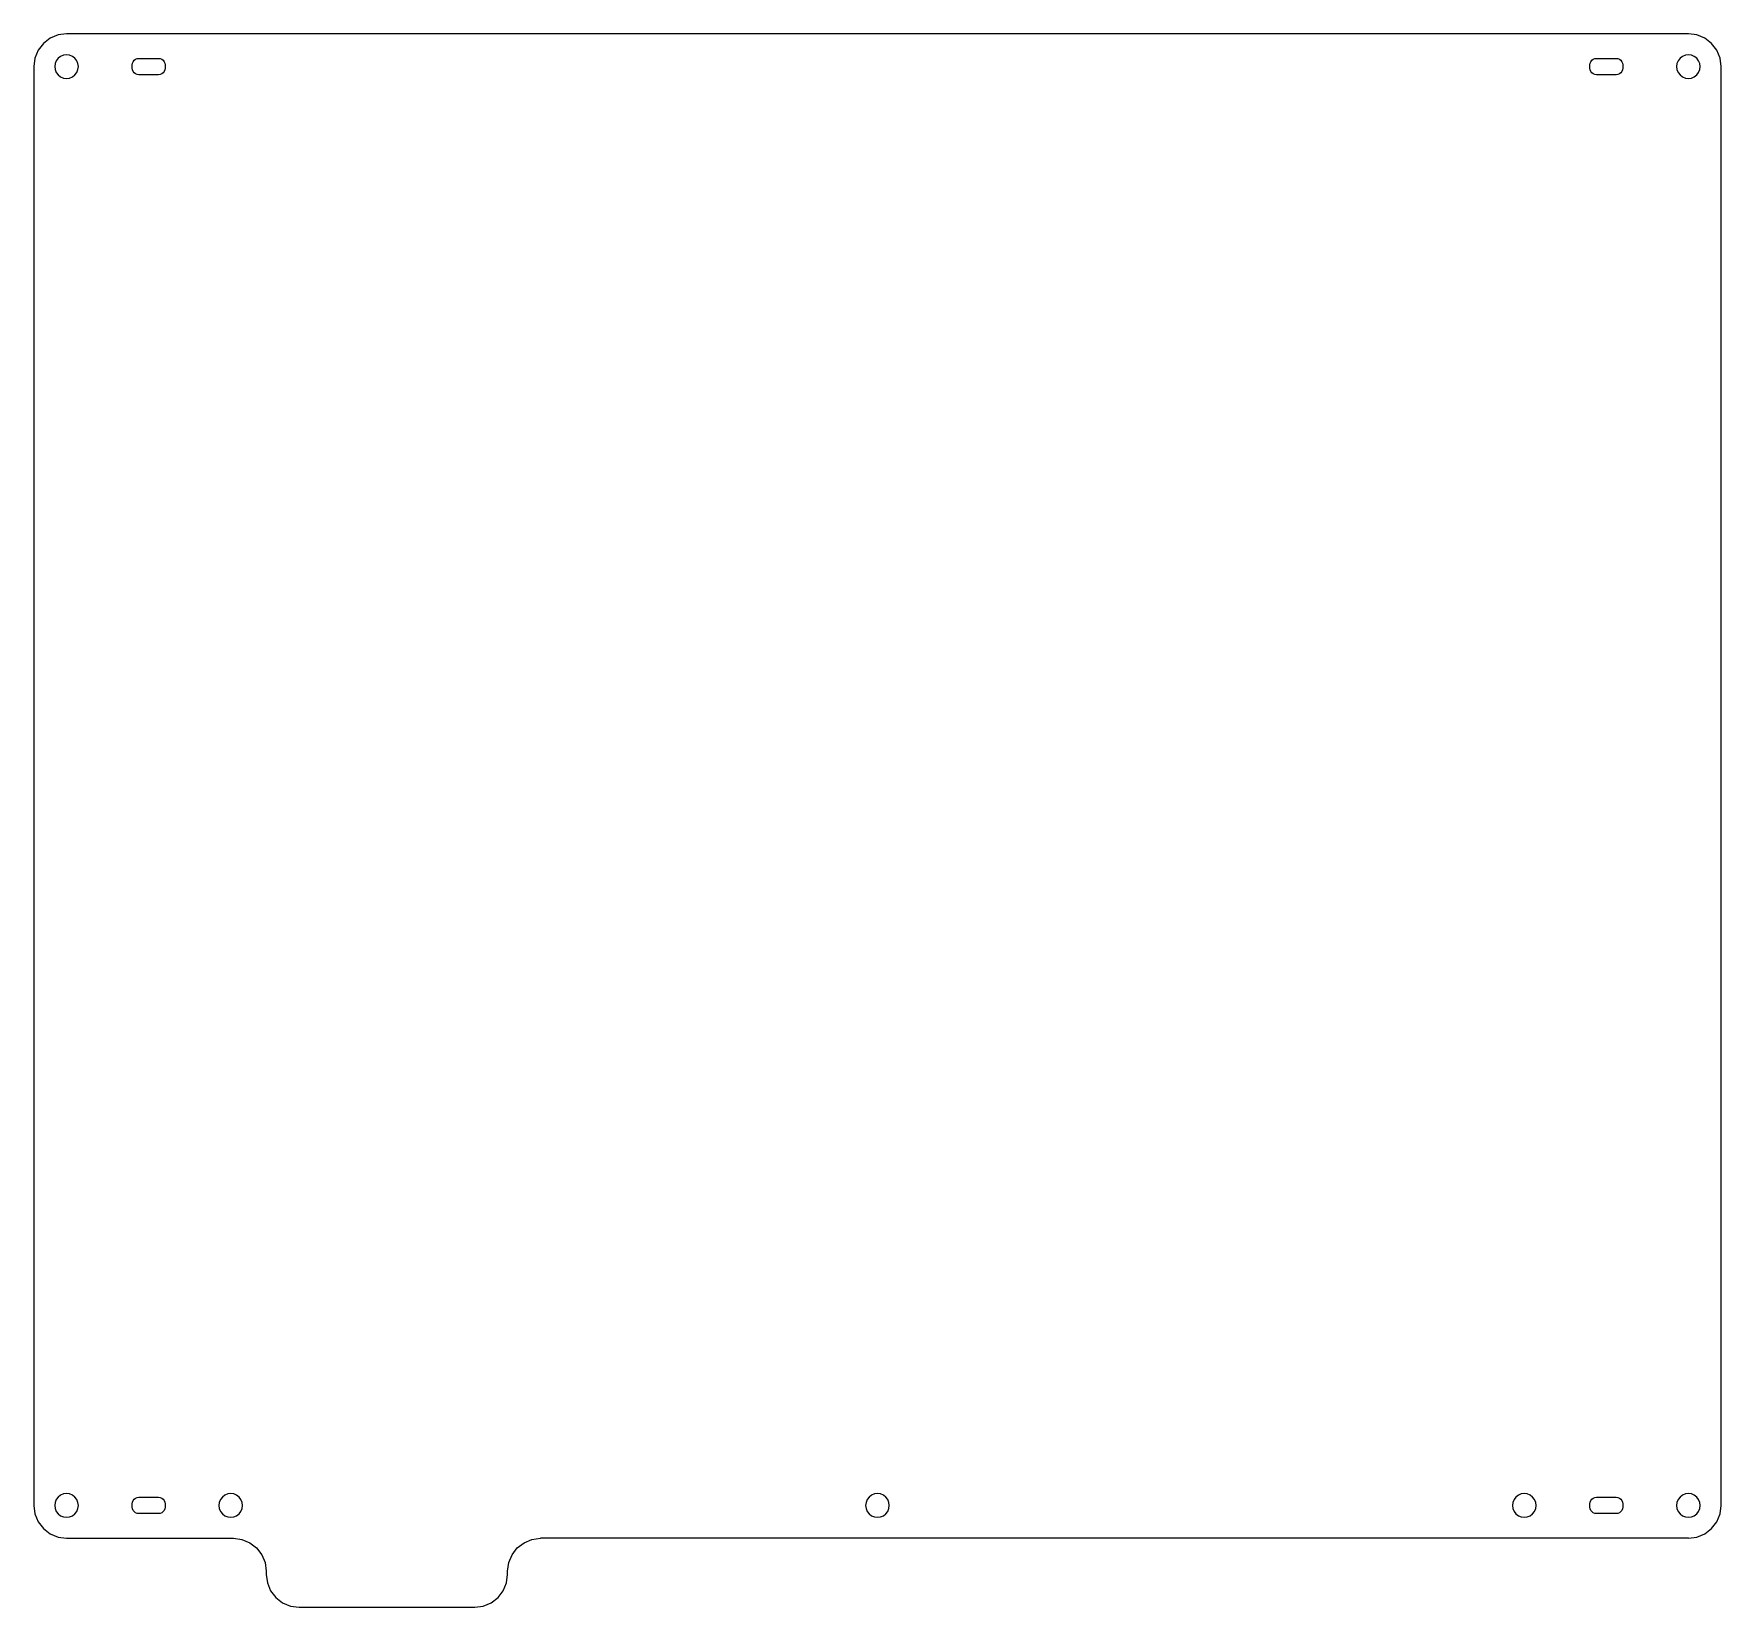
# Model space of a CAD drawing. Header units: millimetres. Extents: x -94 to 163, y -111 to 129.
import ezdxf

# ---------------------------------------------------------------- set-up
doc = ezdxf.new("R2010")
doc.units = ezdxf.units.MM
doc.layers.get('0').update_dxf_attribs({"linetype": 'CONTINUOUS'})

msp = doc.modelspace()

# ---------------------------------------------------------------- linework, layer by layer
for p, q in [((-90.65, 128.5), (-91.86, 128)), ((-89.36, 128.67), (-90.65, 128.5)), ((157.64, 128.67), (-89.36, 128.67)), ((158.94, 128.5), (157.64, 128.67)), ((160.14, 128), (158.94, 128.5)), ((-93.69, 126.17), (-94.19, 124.97)), ((-92.89, 127.21), (-93.69, 126.17)), ((-91.86, 128), (-92.89, 127.21)), ((161.18, 127.21), (160.14, 128)), ((161.97, 126.17), (161.18, 127.21)), ((162.47, 124.97), (161.97, 126.17)), ((-94.19, 124.97), (-94.36, 123.67)), ((-94.36, 123.67), (-94.36, -95.33)), ((-91.1, 124.14), (-91.16, 123.67)), ((-91.16, 123.67), (-91.1, 123.21)), ((-90.92, 124.57), (-91.1, 124.14)), ((-90.63, 124.95), (-90.92, 124.57)), ((-90.26, 125.23), (-90.63, 124.95)), ((-89.82, 125.41), (-90.26, 125.23)), ((-89.36, 125.47), (-89.82, 125.41)), ((-88.89, 125.41), (-89.36, 125.47)), ((-88.46, 125.23), (-88.89, 125.41)), ((-88.08, 124.95), (-88.46, 125.23)), ((-87.8, 124.57), (-88.08, 124.95)), ((-87.62, 124.14), (-87.8, 124.57)), ((-87.56, 123.67), (-87.62, 124.14)), ((-87.62, 123.21), (-87.56, 123.67)), ((-79.36, 123.92), (-79.32, 124.18)), ((-79.36, 123.42), (-79.36, 123.92)), ((-79.32, 123.16), (-79.36, 123.42)), ((-79.32, 124.18), (-79.22, 124.42)), ((-79.22, 124.42), (-79.06, 124.63)), ((-79.06, 124.63), (-78.86, 124.79)), ((-78.86, 124.79), (-78.62, 124.89)), ((-78.62, 124.89), (-78.36, 124.92)), ((-78.36, 124.92), (-75.36, 124.92)), ((-75.36, 124.92), (-75.1, 124.89)), ((-75.1, 124.89), (-74.86, 124.79)), ((-74.86, 124.79), (-74.65, 124.63)), ((-74.65, 124.63), (-74.49, 124.42)), ((-74.49, 124.42), (-74.39, 124.18)), ((-74.39, 124.18), (-74.36, 123.92)), ((-74.36, 123.42), (-74.39, 123.16)), ((-74.36, 123.92), (-74.36, 123.42)), ((142.64, 123.92), (142.68, 124.18)), ((142.64, 123.42), (142.64, 123.92)), ((142.68, 123.16), (142.64, 123.42)), ((142.68, 124.18), (142.78, 124.42)), ((142.78, 124.42), (142.94, 124.63)), ((142.94, 124.63), (143.14, 124.79)), ((143.14, 124.79), (143.38, 124.89)), ((143.38, 124.89), (143.64, 124.92)), ((143.64, 124.92), (146.64, 124.92)), ((146.64, 124.92), (146.9, 124.89)), ((146.9, 124.89), (147.14, 124.79)), ((147.14, 124.79), (147.35, 124.63)), ((147.35, 124.63), (147.51, 124.42)), ((147.51, 124.42), (147.61, 124.18)), ((147.61, 124.18), (147.64, 123.92)), ((147.64, 123.42), (147.61, 123.16)), ((147.64, 123.92), (147.64, 123.42)), ((155.9, 124.14), (155.84, 123.67)), ((155.84, 123.67), (155.9, 123.21)), ((156.08, 124.57), (155.9, 124.14)), ((156.37, 124.95), (156.08, 124.57)), ((156.74, 125.23), (156.37, 124.95)), ((157.18, 125.41), (156.74, 125.23)), ((157.64, 125.47), (157.18, 125.41)), ((158.11, 125.41), (157.64, 125.47)), ((158.54, 125.23), (158.11, 125.41)), ((158.92, 124.95), (158.54, 125.23)), ((159.2, 124.57), (158.92, 124.95)), ((159.38, 124.14), (159.2, 124.57)), ((159.44, 123.67), (159.38, 124.14)), ((159.38, 123.21), (159.44, 123.67)), ((162.64, 123.67), (162.47, 124.97)), ((162.64, -95.33), (162.64, 123.67)), ((-91.1, 123.21), (-90.92, 122.77)), ((-90.92, 122.77), (-90.63, 122.4)), ((-90.63, 122.4), (-90.26, 122.11)), ((-90.26, 122.11), (-89.82, 121.93)), ((-89.82, 121.93), (-89.36, 121.87)), ((-89.36, 121.87), (-88.89, 121.93)), ((-88.89, 121.93), (-88.46, 122.11)), ((-88.46, 122.11), (-88.08, 122.4)), ((-88.08, 122.4), (-87.8, 122.77)), ((-87.8, 122.77), (-87.62, 123.21)), ((-79.22, 122.92), (-79.32, 123.16)), ((-79.06, 122.72), (-79.22, 122.92)), ((-78.86, 122.56), (-79.06, 122.72)), ((-78.62, 122.46), (-78.86, 122.56)), ((-78.36, 122.42), (-78.62, 122.46)), ((-75.36, 122.42), (-78.36, 122.42)), ((-75.1, 122.46), (-75.36, 122.42)), ((-74.86, 122.56), (-75.1, 122.46)), ((-74.65, 122.72), (-74.86, 122.56)), ((-74.49, 122.92), (-74.65, 122.72)), ((-74.39, 123.16), (-74.49, 122.92)), ((142.78, 122.92), (142.68, 123.16)), ((142.94, 122.72), (142.78, 122.92)), ((143.14, 122.56), (142.94, 122.72)), ((143.38, 122.46), (143.14, 122.56)), ((143.64, 122.42), (143.38, 122.46)), ((146.64, 122.42), (143.64, 122.42)), ((146.9, 122.46), (146.64, 122.42)), ((147.14, 122.56), (146.9, 122.46)), ((147.35, 122.72), (147.14, 122.56)), ((147.51, 122.92), (147.35, 122.72)), ((147.61, 123.16), (147.51, 122.92)), ((155.9, 123.21), (156.08, 122.77)), ((156.08, 122.77), (156.37, 122.4)), ((156.37, 122.4), (156.74, 122.11)), ((156.74, 122.11), (157.18, 121.93)), ((157.18, 121.93), (157.64, 121.87)), ((157.64, 121.87), (158.11, 121.93)), ((158.11, 121.93), (158.54, 122.11)), ((158.54, 122.11), (158.92, 122.4)), ((158.92, 122.4), (159.2, 122.77)), ((159.2, 122.77), (159.38, 123.21)), ((-91.1, -94.86), (-91.16, -95.33)), ((-90.92, -94.43), (-91.1, -94.86)), ((-90.63, -94.05), (-90.92, -94.43)), ((-90.26, -93.77), (-90.63, -94.05)), ((-89.82, -93.59), (-90.26, -93.77)), ((-89.36, -93.53), (-89.82, -93.59)), ((-88.89, -93.59), (-89.36, -93.53)), ((-88.46, -93.77), (-88.89, -93.59)), ((-88.08, -94.05), (-88.46, -93.77)), ((-87.8, -94.43), (-88.08, -94.05)), ((-87.62, -94.86), (-87.8, -94.43)), ((-87.56, -95.33), (-87.62, -94.86)), ((-79.36, -95.08), (-79.32, -94.82)), ((-79.36, -95.58), (-79.36, -95.08)), ((-79.32, -94.82), (-79.22, -94.58)), ((-79.22, -94.58), (-79.06, -94.37)), ((-79.06, -94.37), (-78.86, -94.21)), ((-78.86, -94.21), (-78.62, -94.11)), ((-78.62, -94.11), (-78.36, -94.08)), ((-78.36, -94.08), (-75.36, -94.08)), ((-75.36, -94.08), (-75.1, -94.11)), ((-75.1, -94.11), (-74.86, -94.21)), ((-74.86, -94.21), (-74.65, -94.37)), ((-74.65, -94.37), (-74.49, -94.58)), ((-74.49, -94.58), (-74.39, -94.82)), ((-74.39, -94.82), (-74.36, -95.08)), ((-74.36, -95.08), (-74.36, -95.58)), ((-66.1, -94.86), (-66.16, -95.33)), ((-65.92, -94.43), (-66.1, -94.86)), ((-65.63, -94.05), (-65.92, -94.43)), ((-65.26, -93.77), (-65.63, -94.05)), ((-64.82, -93.59), (-65.26, -93.77)), ((-64.36, -93.53), (-64.82, -93.59)), ((-63.89, -93.59), (-64.36, -93.53)), ((-63.46, -93.77), (-63.89, -93.59)), ((-63.08, -94.05), (-63.46, -93.77)), ((-62.8, -94.43), (-63.08, -94.05)), ((-62.62, -94.86), (-62.8, -94.43)), ((-62.56, -95.33), (-62.62, -94.86)), ((32.4, -94.86), (32.34, -95.33)), ((32.58, -94.43), (32.4, -94.86)), ((32.87, -94.05), (32.58, -94.43)), ((33.24, -93.77), (32.87, -94.05)), ((33.68, -93.59), (33.24, -93.77)), ((34.14, -93.53), (33.68, -93.59)), ((34.61, -93.59), (34.14, -93.53)), ((35.04, -93.77), (34.61, -93.59)), ((35.42, -94.05), (35.04, -93.77)), ((35.7, -94.43), (35.42, -94.05)), ((35.88, -94.86), (35.7, -94.43)), ((35.94, -95.33), (35.88, -94.86)), ((130.9, -94.86), (130.84, -95.33)), ((131.08, -94.43), (130.9, -94.86)), ((131.37, -94.05), (131.08, -94.43)), ((131.74, -93.77), (131.37, -94.05)), ((132.18, -93.59), (131.74, -93.77)), ((132.64, -93.53), (132.18, -93.59)), ((133.11, -93.59), (132.64, -93.53)), ((133.54, -93.77), (133.11, -93.59)), ((133.92, -94.05), (133.54, -93.77)), ((134.2, -94.43), (133.92, -94.05)), ((134.38, -94.86), (134.2, -94.43)), ((134.44, -95.33), (134.38, -94.86)), ((142.64, -95.08), (142.68, -94.82)), ((142.64, -95.58), (142.64, -95.08)), ((142.68, -94.82), (142.78, -94.58)), ((142.78, -94.58), (142.94, -94.37)), ((142.94, -94.37), (143.14, -94.21)), ((143.14, -94.21), (143.38, -94.11)), ((143.38, -94.11), (143.64, -94.08)), ((143.64, -94.08), (146.64, -94.08)), ((146.64, -94.08), (146.9, -94.11)), ((146.9, -94.11), (147.14, -94.21)), ((147.14, -94.21), (147.35, -94.37)), ((147.35, -94.37), (147.51, -94.58)), ((147.51, -94.58), (147.61, -94.82)), ((147.61, -94.82), (147.64, -95.08)), ((147.64, -95.08), (147.64, -95.58)), ((155.9, -94.86), (155.84, -95.33)), ((156.08, -94.43), (155.9, -94.86)), ((156.37, -94.05), (156.08, -94.43)), ((156.74, -93.77), (156.37, -94.05)), ((157.18, -93.59), (156.74, -93.77)), ((157.64, -93.53), (157.18, -93.59)), ((158.11, -93.59), (157.64, -93.53)), ((158.54, -93.77), (158.11, -93.59)), ((158.92, -94.05), (158.54, -93.77)), ((159.2, -94.43), (158.92, -94.05)), ((159.38, -94.86), (159.2, -94.43)), ((159.44, -95.33), (159.38, -94.86)), ((-94.36, -95.33), (-94.19, -96.62)), ((-94.19, -96.62), (-93.69, -97.83)), ((-91.16, -95.33), (-91.1, -95.79)), ((-91.1, -95.79), (-90.92, -96.23)), ((-90.92, -96.23), (-90.63, -96.6)), ((-90.63, -96.6), (-90.26, -96.89)), ((-90.26, -96.89), (-89.82, -97.07)), ((-89.82, -97.07), (-89.36, -97.13)), ((-89.36, -97.13), (-88.89, -97.07)), ((-88.89, -97.07), (-88.46, -96.89)), ((-88.46, -96.89), (-88.08, -96.6)), ((-88.08, -96.6), (-87.8, -96.23)), ((-87.8, -96.23), (-87.62, -95.79)), ((-87.62, -95.79), (-87.56, -95.33)), ((-79.32, -95.84), (-79.36, -95.58)), ((-79.22, -96.08), (-79.32, -95.84)), ((-79.06, -96.28), (-79.22, -96.08)), ((-78.86, -96.44), (-79.06, -96.28)), ((-78.62, -96.54), (-78.86, -96.44)), ((-78.36, -96.58), (-78.62, -96.54)), ((-75.36, -96.58), (-78.36, -96.58)), ((-75.1, -96.54), (-75.36, -96.58)), ((-74.86, -96.44), (-75.1, -96.54)), ((-74.65, -96.28), (-74.86, -96.44)), ((-74.49, -96.08), (-74.65, -96.28)), ((-74.39, -95.84), (-74.49, -96.08)), ((-74.36, -95.58), (-74.39, -95.84)), ((-66.16, -95.33), (-66.1, -95.79)), ((-66.1, -95.79), (-65.92, -96.23)), ((-65.92, -96.23), (-65.63, -96.6)), ((-65.63, -96.6), (-65.26, -96.89)), ((-65.26, -96.89), (-64.82, -97.07)), ((-64.82, -97.07), (-64.36, -97.13)), ((-64.36, -97.13), (-63.89, -97.07)), ((-63.89, -97.07), (-63.46, -96.89)), ((-63.46, -96.89), (-63.08, -96.6)), ((-63.08, -96.6), (-62.8, -96.23)), ((-62.8, -96.23), (-62.62, -95.79)), ((-62.62, -95.79), (-62.56, -95.33)), ((32.34, -95.33), (32.4, -95.79)), ((32.4, -95.79), (32.58, -96.23)), ((32.58, -96.23), (32.87, -96.6)), ((32.87, -96.6), (33.24, -96.89)), ((33.24, -96.89), (33.68, -97.07)), ((33.68, -97.07), (34.14, -97.13)), ((34.14, -97.13), (34.61, -97.07)), ((34.61, -97.07), (35.04, -96.89)), ((35.04, -96.89), (35.42, -96.6)), ((35.42, -96.6), (35.7, -96.23)), ((35.7, -96.23), (35.88, -95.79)), ((35.88, -95.79), (35.94, -95.33)), ((130.84, -95.33), (130.9, -95.79)), ((130.9, -95.79), (131.08, -96.23)), ((131.08, -96.23), (131.37, -96.6)), ((131.37, -96.6), (131.74, -96.89)), ((131.74, -96.89), (132.18, -97.07)), ((132.18, -97.07), (132.64, -97.13)), ((132.64, -97.13), (133.11, -97.07)), ((133.11, -97.07), (133.54, -96.89)), ((133.54, -96.89), (133.92, -96.6)), ((133.92, -96.6), (134.2, -96.23)), ((134.2, -96.23), (134.38, -95.79)), ((134.38, -95.79), (134.44, -95.33)), ((142.68, -95.84), (142.64, -95.58)), ((142.78, -96.08), (142.68, -95.84)), ((142.94, -96.28), (142.78, -96.08)), ((143.14, -96.44), (142.94, -96.28)), ((143.38, -96.54), (143.14, -96.44)), ((143.64, -96.58), (143.38, -96.54)), ((146.64, -96.58), (143.64, -96.58)), ((146.9, -96.54), (146.64, -96.58)), ((147.14, -96.44), (146.9, -96.54)), ((147.35, -96.28), (147.14, -96.44)), ((147.51, -96.08), (147.35, -96.28)), ((147.61, -95.84), (147.51, -96.08)), ((147.64, -95.58), (147.61, -95.84)), ((155.84, -95.33), (155.9, -95.79)), ((155.9, -95.79), (156.08, -96.23)), ((156.08, -96.23), (156.37, -96.6)), ((156.37, -96.6), (156.74, -96.89)), ((156.74, -96.89), (157.18, -97.07)), ((157.18, -97.07), (157.64, -97.13)), ((157.64, -97.13), (158.11, -97.07)), ((158.11, -97.07), (158.54, -96.89)), ((158.54, -96.89), (158.92, -96.6)), ((158.92, -96.6), (159.2, -96.23)), ((159.2, -96.23), (159.38, -95.79)), ((159.38, -95.79), (159.44, -95.33)), ((161.97, -97.83), (162.47, -96.62)), ((162.47, -96.62), (162.64, -95.33)), ((-93.69, -97.83), (-92.89, -98.86)), ((-92.89, -98.86), (-91.86, -99.66)), ((-91.86, -99.66), (-90.65, -100.16)), ((-90.65, -100.16), (-89.36, -100.33)), ((157.64, -100.33), (158.94, -100.16)), ((158.94, -100.16), (160.14, -99.66)), ((160.14, -99.66), (161.18, -98.86)), ((161.18, -98.86), (161.97, -97.83)), ((-89.36, -100.33), (-63.95, -100.33)), ((-63.95, -100.33), (-62.66, -100.5)), ((-62.66, -100.5), (-61.45, -101)), ((-61.45, -101), (-60.42, -101.79)), ((-60.42, -101.79), (-59.62, -102.83)), ((-21.52, -102.83), (-20.72, -101.79)), ((-20.72, -101.79), (-19.69, -101)), ((-19.69, -101), (-18.48, -100.5)), ((-18.48, -100.5), (-17.19, -100.33)), ((157.64, -100.33), (-17.19, -100.33)), ((-59.62, -102.83), (-59.13, -104.03)), ((-59.13, -104.03), (-58.95, -105.33)), ((-58.95, -105.33), (-58.95, -105.83)), ((-22.19, -105.33), (-22.02, -104.03)), ((-22.19, -105.83), (-22.19, -105.33)), ((-22.02, -104.03), (-21.52, -102.83)), ((-58.95, -105.83), (-58.78, -107.12)), ((-58.78, -107.12), (-58.28, -108.33)), ((-22.86, -108.33), (-22.36, -107.12)), ((-22.36, -107.12), (-22.19, -105.83)), ((-58.28, -108.33), (-57.49, -109.36)), ((-57.49, -109.36), (-56.45, -110.16)), ((-56.45, -110.16), (-55.25, -110.66)), ((-25.89, -110.66), (-24.69, -110.16)), ((-24.69, -110.16), (-23.65, -109.36)), ((-23.65, -109.36), (-22.86, -108.33)), ((-55.25, -110.66), (-53.95, -110.83)), ((-53.95, -110.83), (-27.19, -110.83)), ((-27.19, -110.83), (-25.89, -110.66))]:
    msp.add_line(p, q)

doc.saveas('drawing.dxf')
